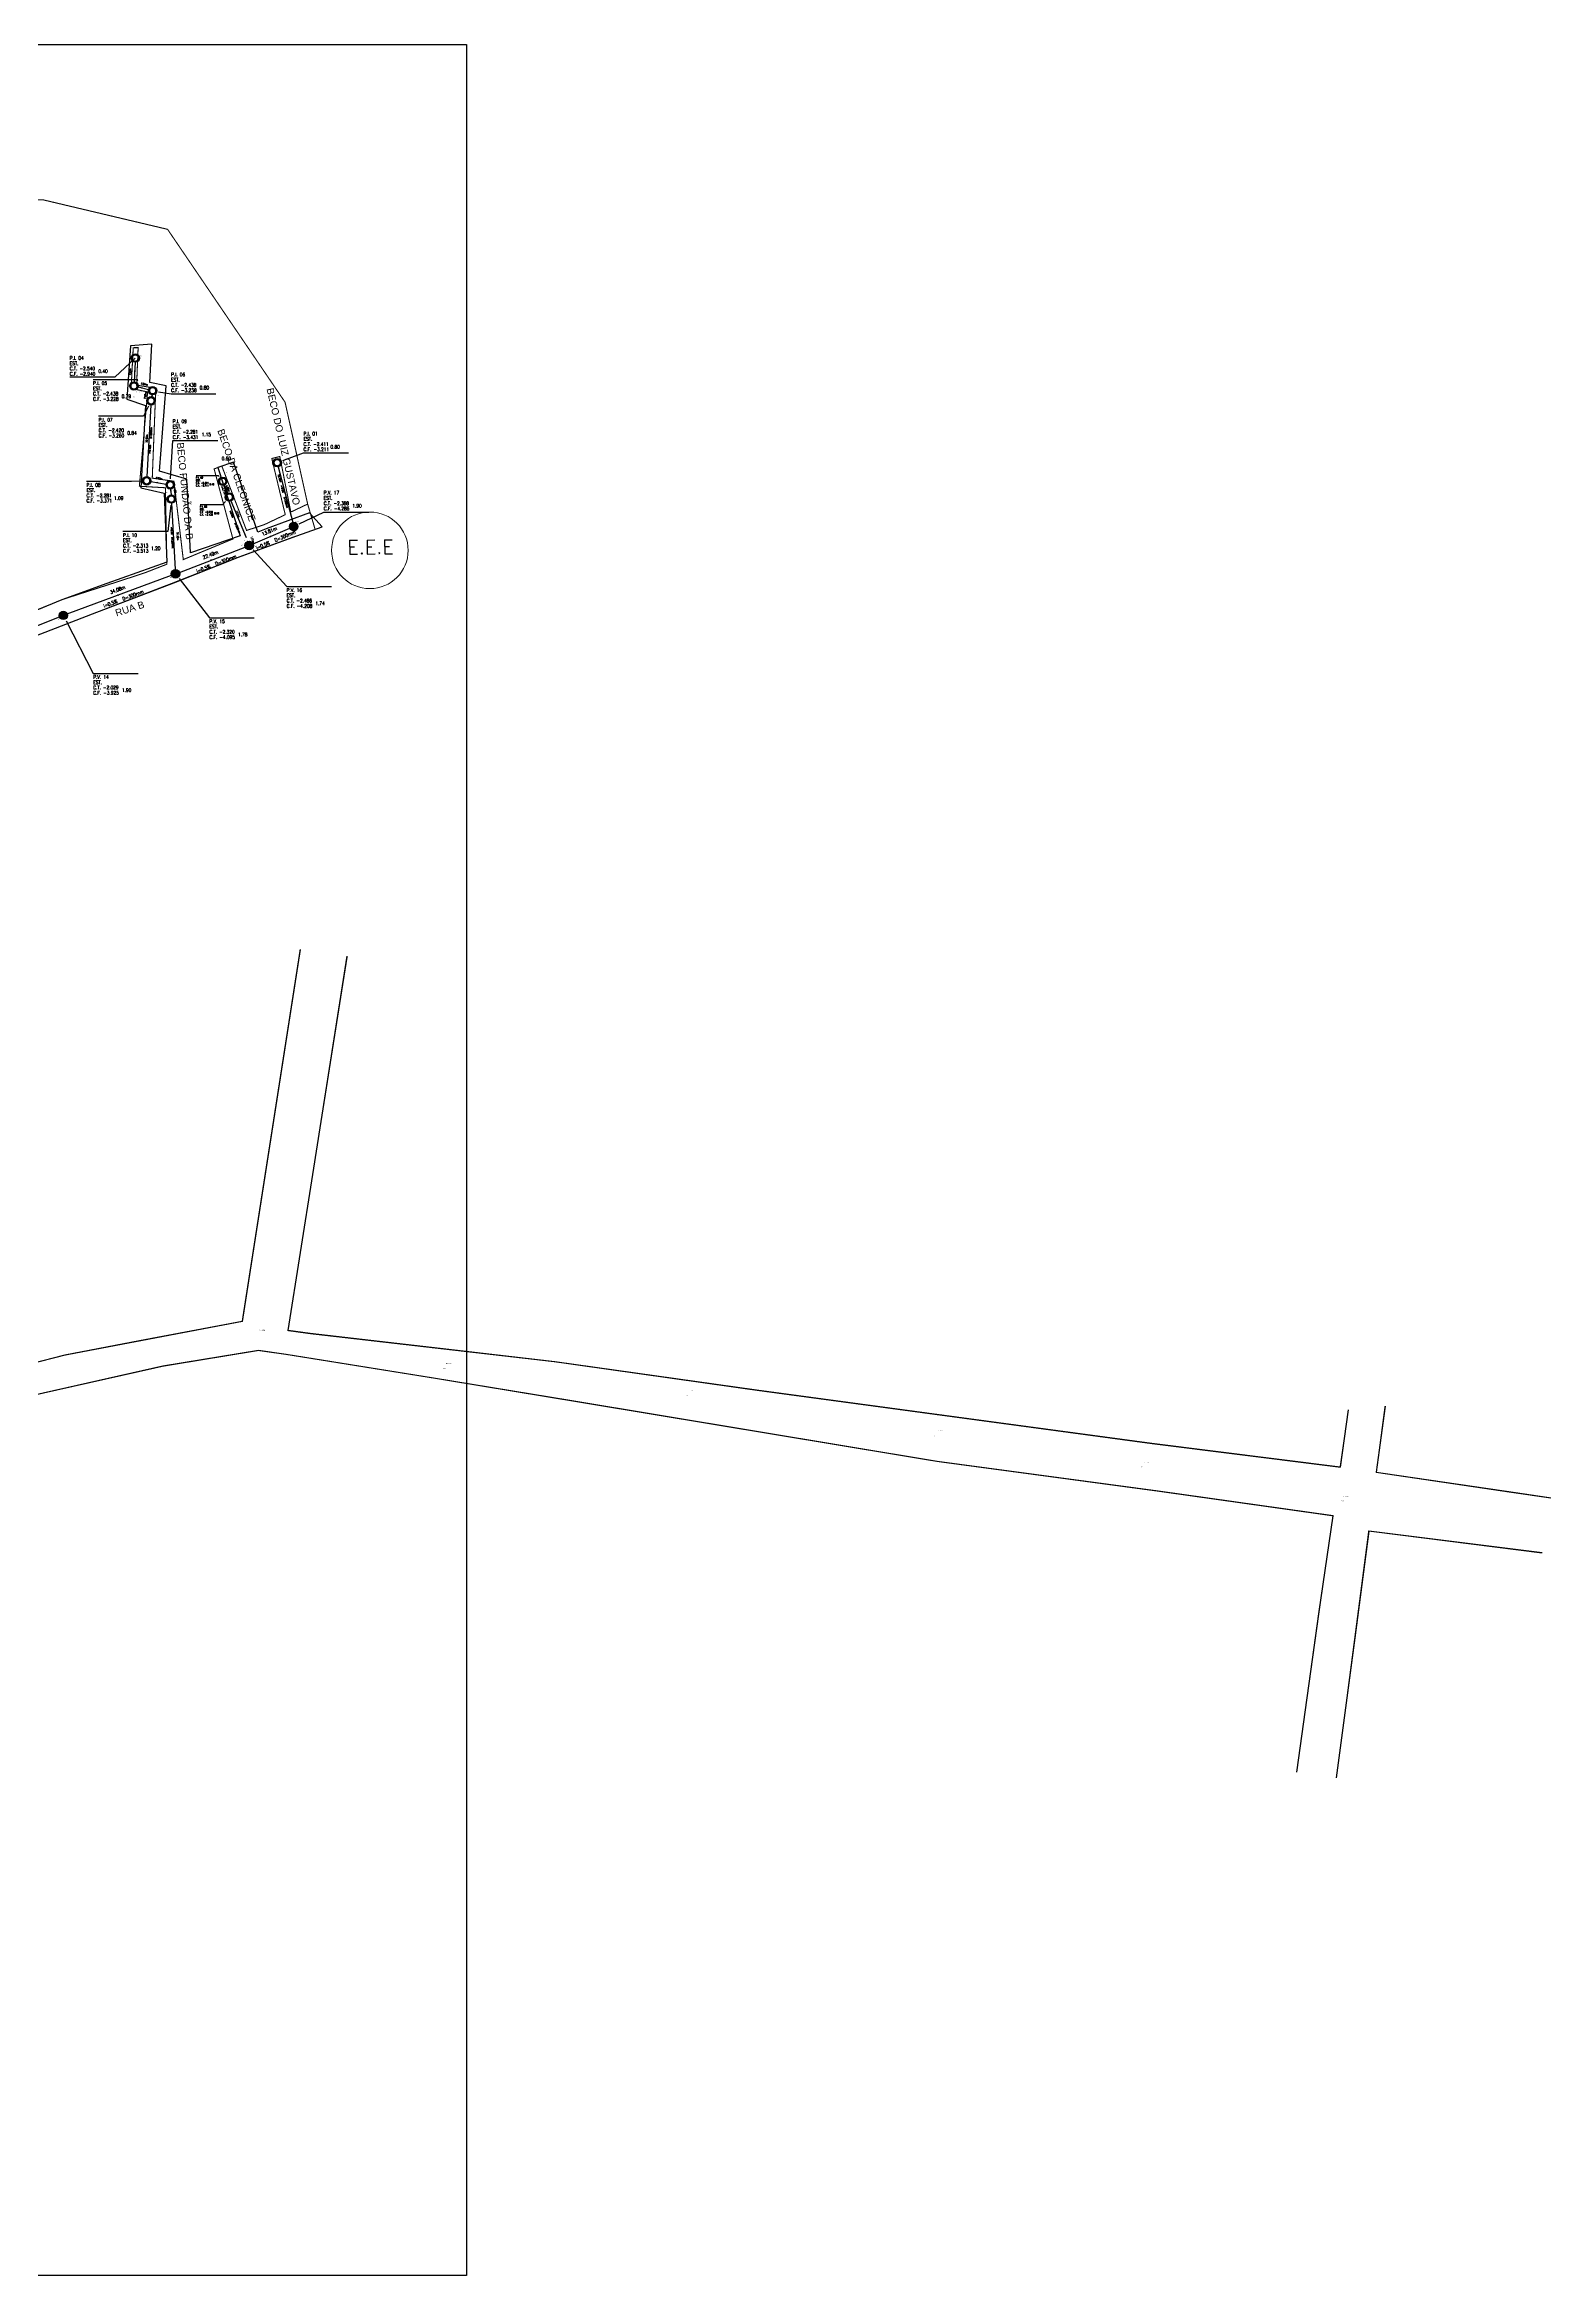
# Model space of a CAD drawing. Extents: x -44 to 14114764, y -20 to 289527804.
# Drawn here: x 358395 to 358824, y 7353371 to 7354006 of the extents above; entities that cross this region are included whole.
import ezdxf
from ezdxf.enums import TextEntityAlignment as Align

# ---------------------------------------------------------------- set-up
doc = ezdxf.new("R2010")
doc.units = 0
for name, color, linetype in [('0-quadras', 5, 'Continuous'), ('A_Alerta', 2, 'Continuous'), ('Heights', 7, 'Continuous'), ('Layer1', 5, 'Continuous'), ('PONTOS-CAIXAS_U', 1, 'Continuous'), ('PS_IND_COMPRIMENTO', 7, 'Continuous'), ('PS_IND_DIAMETRO', 7, 'Continuous'), ('PS_IND_FLUXO', 3, 'Continuous'), ('PS_IND_INCLINACAO', 7, 'Continuous'), ('PS_PONTOS_IDENTIFICACAO_LIN', 7, 'Continuous'), ('PS_PONTOS_IDENTIFICACAO_TXT', 7, 'Continuous'), ('QUADRA-DEF', 7, 'Continuous'), ('Survey.td2_Mark', 7, 'Continuous'), ('Survey.td2_point_desc_Mark', 7, 'Continuous'), ('TUBO_PVC', 1, 'Continuous'), ('TXT-LOGRAD', 3, 'Continuous')]:
    doc.layers.add(name, color=color, linetype=linetype)
doc.layers.get('0').off()
doc.layers.get('0').freeze()
doc.styles.add('CARIMBO', font='arial.ttf', dxfattribs={"height": 2})
doc.styles.add('ROMANS', font='ROMANS.shx', dxfattribs={"height": 2})
doc.styles.add('SABESP', font='ROMANS.shx', dxfattribs={"height": 2})
doc.styles.get("Standard").update_dxf_attribs({"font": 'times.ttf'})
picture_1 = doc.add_image_def('image1.tif', size_in_pixel=(37423, 27282))

# ---------------------------------------------------------------- blocks, each defined once
blk = doc.blocks.new('*U785', base_point=(9690.45, 9362.01))
at = {"const_width": 0.24, "flags": 128}
blk.add_lwpolyline([(9690.33, 9362.01, 1), (9690.57, 9362.01, 1)], format="xyb", close=True, dxfattribs=at)
blk.add_circle((9690.45, 9362.01), 0.24)
blk = doc.blocks.new('*U786', base_point=(9690.45, 9362.01))
at = {"const_width": 0.24, "flags": 128}
blk.add_lwpolyline([(9690.33, 9362.01, 1), (9690.57, 9362.01, 1)], format="xyb", close=True, dxfattribs=at)
blk.add_circle((9690.45, 9362.01), 0.24)
blk = doc.blocks.new('*U787', base_point=(9690.45, 9362.01))
at = {"const_width": 0.24, "flags": 128}
blk.add_lwpolyline([(9690.33, 9362.01, 1), (9690.57, 9362.01, 1)], format="xyb", close=True, dxfattribs=at)
blk.add_circle((9690.45, 9362.01), 0.24)
blk = doc.blocks.new('*U788', base_point=(9690.45, 9362.01))
at = {"const_width": 0.24, "flags": 128}
blk.add_lwpolyline([(9690.33, 9362.01, 1), (9690.57, 9362.01, 1)], format="xyb", close=True, dxfattribs=at)
blk.add_circle((9690.45, 9362.01), 0.24)
blk = doc.blocks.new('*U1154', base_point=(9679.18, 9377.79))
at = {"const_width": 0.1, "flags": 128}
blk.add_lwpolyline([(9678.99, 9377.79, 1), (9679.37, 9377.79, 1)], format="xyb", close=True, dxfattribs=at)
blk.add_circle((9679.18, 9377.79), 0.24)
blk = doc.blocks.new('*U1155', base_point=(9679.18, 9377.79))
at = {"const_width": 0.1, "flags": 128}
blk.add_lwpolyline([(9678.99, 9377.79, 1), (9679.37, 9377.79, 1)], format="xyb", close=True, dxfattribs=at)
blk.add_circle((9679.18, 9377.79), 0.24)
blk = doc.blocks.new('*U1156', base_point=(9679.18, 9377.79))
at = {"const_width": 0.1, "flags": 128}
blk.add_lwpolyline([(9678.99, 9377.79, 1), (9679.37, 9377.79, 1)], format="xyb", close=True, dxfattribs=at)
blk.add_circle((9679.18, 9377.79), 0.24)
blk = doc.blocks.new('*U1157', base_point=(9679.18, 9377.79))
at = {"const_width": 0.1, "flags": 128}
blk.add_lwpolyline([(9678.99, 9377.79, 1), (9679.37, 9377.79, 1)], format="xyb", close=True, dxfattribs=at)
blk.add_circle((9679.18, 9377.79), 0.24)
blk = doc.blocks.new('*U1158', base_point=(9679.18, 9377.79))
at = {"const_width": 0.1, "flags": 128}
blk.add_lwpolyline([(9678.99, 9377.79, 1), (9679.37, 9377.79, 1)], format="xyb", close=True, dxfattribs=at)
blk.add_circle((9679.18, 9377.79), 0.24)
blk = doc.blocks.new('*U1159', base_point=(9679.18, 9377.79))
at = {"const_width": 0.1, "flags": 128}
blk.add_lwpolyline([(9678.99, 9377.79, 1), (9679.37, 9377.79, 1)], format="xyb", close=True, dxfattribs=at)
blk.add_circle((9679.18, 9377.79), 0.24)
blk = doc.blocks.new('*U1160', base_point=(9679.18, 9377.79))
at = {"const_width": 0.1, "flags": 128}
blk.add_lwpolyline([(9678.99, 9377.79, 1), (9679.37, 9377.79, 1)], format="xyb", close=True, dxfattribs=at)
blk.add_circle((9679.18, 9377.79), 0.24)
blk = doc.blocks.new('*U1161', base_point=(9679.18, 9377.79))
at = {"const_width": 0.1, "flags": 128}
blk.add_lwpolyline([(9678.99, 9377.79, 1), (9679.37, 9377.79, 1)], format="xyb", close=True, dxfattribs=at)
blk.add_circle((9679.18, 9377.79), 0.24)
blk = doc.blocks.new('*U1162', base_point=(9679.18, 9377.79))
at = {"const_width": 0.1, "flags": 128}
blk.add_lwpolyline([(9678.99, 9377.79, 1), (9679.37, 9377.79, 1)], format="xyb", close=True, dxfattribs=at)
blk.add_circle((9679.18, 9377.79), 0.24)
blk = doc.blocks.new('*U1163', base_point=(9679.18, 9377.79))
at = {"const_width": 0.1, "flags": 128}
blk.add_lwpolyline([(9678.99, 9377.79, 1), (9679.37, 9377.79, 1)], format="xyb", close=True, dxfattribs=at)
blk.add_circle((9679.18, 9377.79), 0.24)

msp = doc.modelspace()

# ---------------------------------------------------------------- linework, layer by layer
at = {"layer": '0-quadras', "const_width": 0.3}
for points in [[(358469.747, 7353875.347), (358463.315, 7353904.355), (358429.833, 7353953.601), (358394.527, 7353961.963), (358350.072, 7353963.236), (358333.898, 7353922.639), (358326.807, 7353906.619), (358322.731, 7353899.764), (358333.606, 7353891.518), (358339.791, 7353879.073), (358351.061, 7353853.315), (358360.805, 7353832.234), (358396.858, 7353846.942)], [(358250.364, 7353781.765), (358268.489, 7353790.22), (358280.989, 7353795.757), (358305.301, 7353805.722), (358331.858, 7353815.17), (358345.154, 7353819.173), (358367.655, 7353827.309), (358386.165, 7353835.449), (358408.457, 7353844.073), (358431.578, 7353852.954), (358450.087, 7353860.24), (358465.34, 7353865.831), (358471.889, 7353868.103), (358469.747, 7353875.347), (358464.949, 7353873.07)], [(358467.602, 7353748.453), (358451.082, 7353642.547), (358421.823, 7353636.987), (358400.556, 7353632.946), (358379.059, 7353627.442), (358372.967, 7353625.147), (358351.308, 7353620.811), (358303.543, 7353611.25), (358262.999, 7353603.135), (358214.679, 7353592.805), (358173.592, 7353584.021), (358138.845, 7353587.125)], [(358766.282, 7353617.339), (358763.947, 7353601.003), (358710.269, 7353607.736), (358658.18, 7353614.765), (358597.627, 7353622.937), (358540.148, 7353631.058), (358507.493, 7353634.807), (358470.48, 7353639.056), (358464.162, 7353639.924), (358471.207, 7353684.43), (358481.037, 7353746.542)], [(358751.602, 7353514.182), (358757.985, 7353559.947), (358761.928, 7353587.17), (358712.143, 7353594.189), (358649.164, 7353602.659), (358544.485, 7353620.005), (358505.628, 7353626.414), (358463.627, 7353633.152), (358455.708, 7353634.263), (358428.514, 7353629.79), (358388.507, 7353620.811), (358379.081, 7353618.796), (358349.604, 7353613.425), (358318.404, 7353607.349), (358256.583, 7353593.28), (358220.56, 7353586.853), (358198.621, 7353582.473), (358177.899, 7353572.6), (358169.854, 7353568.275), (358151.359, 7353571.72)], [(358776.749, 7353618.4), (358774.248, 7353599.554), (358812.738, 7353593.934), (358824.005, 7353592.26)], [(358821.515, 7353576.58), (358772.087, 7353582.842), (358768.117, 7353552.413), (358762.868, 7353512.497)]]:
    msp.add_lwpolyline(points, dxfattribs=at)
at = {"layer": '0-quadras'}
msp.add_lwpolyline([(358396.858, 7353846.942, 0.3, 0.3, 0), (358399.727, 7353848.112, 0.3, 0.3, 0), (358415.581, 7353853.217, 0.3, 0.3, 0), (358423.419, 7353855.789, 0.3, 0.3, 0), (358429.627, 7353858.211, 0.3, 0.3, 0), (358429.232, 7353879.99, 0.3, 0.3, 0), (358421.793, 7353880.417, 0.3, 0.3, 0), (358424.148, 7353907.282, 0.3, 0.3, 0), (358419.441, 7353908.283, 0.3, 0.3, 0), (358420.047, 7353919.883, 0.3, 0.3, 0), (358421.443, 7353919.903, 0.3, 0.3, 0), (358421.01, 7353909.217, 0.3, 0.3, 0), (358426.485, 7353908.35, 0.3, 0.3, 0), (358425.469, 7353882.736, 0.3, 0.3, 0), (358431.647, 7353881.831, 0.3, 0.3, 0), (358434.309, 7353859.536, 0.3, 0.3, 0), (358448.458, 7353865.412, 0.3, 0.3, 0), (358443.093, 7353885.355, 0.3, 0.3, 0), (358445.292, 7353886.159, 0.3, 0.3, 0), (358452.343, 7353867.837, 0.3, 0.3, 0), (358457.311, 7353869.446, 0.3, 0.3, 0), (358463.363, 7353872.318, 0.3, 0.3, 0), (358459.535, 7353888.324, 0.3, 0.3, 0), (358461.814, 7353888.893, 0.3, 0.3, 0), (358464.949, 7353873.07, 0, 0, 0)], format="xyseb", dxfattribs=at)
at = {"layer": 'Layer1'}
for points in [[(358457.945, 7353868.335), (358455.546, 7353867.313), (358448.627, 7353887.293), (358444.181, 7353885.719), (358450.481, 7353866.306), (358436.319, 7353861.414), (358435.296, 7353882.415), (358427.523, 7353884.742), (358429.424, 7353909.044), (358424.779, 7353909.956), (358425.338, 7353920.916), (358419.227, 7353920.443), (358418.265, 7353905.245), (358423.538, 7353903.406), (358422.18, 7353880.006), (358428.888, 7353878.477), (358429.606, 7353858.792), (358421.051, 7353855.789), (358412.534, 7353852.726), (358399.727, 7353848.112), (358364.024, 7353833.333)], [(358250.364, 7353781.765), (358268.489, 7353790.22), (358280.989, 7353795.757), (358305.301, 7353805.722), (358331.858, 7353815.17), (358345.154, 7353819.173), (358367.655, 7353827.309), (358386.165, 7353835.449), (358408.457, 7353844.073), (358431.578, 7353852.954), (358450.087, 7353860.24), (358465.34, 7353865.831), (358473.869, 7353868.854), (358470.256, 7353872.888), (358457.945, 7353868.335)], [(358467.602, 7353748.453), (358451.082, 7353642.547), (358421.823, 7353636.987), (358400.556, 7353632.946), (358379.059, 7353627.442), (358372.967, 7353625.147), (358351.308, 7353620.811), (358303.543, 7353611.25), (358262.999, 7353603.135), (358214.679, 7353592.805), (358173.592, 7353584.021), (358138.845, 7353587.125)], [(358766.282, 7353617.339), (358763.947, 7353601.003), (358710.269, 7353607.736), (358658.18, 7353614.765), (358597.627, 7353622.937), (358540.148, 7353631.058), (358507.493, 7353634.807), (358470.48, 7353639.056), (358464.162, 7353639.924), (358471.207, 7353684.43), (358481.037, 7353746.542)], [(358751.602, 7353514.182), (358757.985, 7353559.947), (358761.928, 7353587.17), (358712.143, 7353594.189), (358649.164, 7353602.659), (358544.485, 7353620.005), (358505.628, 7353626.414), (358463.627, 7353633.152), (358455.708, 7353634.263), (358428.514, 7353629.79), (358388.507, 7353620.811), (358379.081, 7353618.796), (358349.604, 7353613.425), (358318.404, 7353607.349), (358256.583, 7353593.28), (358220.56, 7353586.853), (358198.621, 7353582.473), (358177.899, 7353572.6), (358169.854, 7353568.275), (358143.986, 7353573.093)], [(358776.749, 7353618.4), (358774.248, 7353599.554), (358812.738, 7353593.934), (358824.005, 7353592.26)], [(358821.515, 7353576.58), (358772.087, 7353582.842), (358768.117, 7353552.413), (358762.868, 7353512.497)]]:
    msp.add_lwpolyline(points, dxfattribs=at)
at = {"layer": 'PS_IND_FLUXO'}
for points in [[(358420.464, 7353913.454, 0.5, 0, 0), (358420.415, 7353912.455, 0, 0, 0)], [(358422.43, 7353908.434, 0.5, 0, 0), (358423.399, 7353908.19, 0, 0, 0)], [(358425.434, 7353906.687, 0.5, 0, 0), (358425.277, 7353905.699, 0, 0, 0)], [(358424.528, 7353893.859, 0.5, 0, 0), (358424.473, 7353892.861, 0, 0, 0)], [(358426.746, 7353881.479, 0.5, 0, 0), (358427.731, 7353881.31, 0, 0, 0)], [(358430.716, 7353879.292, 0.5, 0, 0), (358430.79, 7353878.294, 0, 0, 0)], [(358446.298, 7353880.041, 0.5, 0, 0), (358446.684, 7353879.119, 0, 0, 0)], [(358463.298, 7353878.518, 0.5, 0, 0), (358463.549, 7353877.55, 0, 0, 0)], [(358431.466, 7353866.618, 0.5, 0, 0), (358431.521, 7353865.62, 0, 0, 0)], [(358449.885, 7353871.475, 0.5, 0, 0), (358450.271, 7353870.552, 0, 0, 0)], [(358458.97, 7353866.045, 0.5, 0, 0), (358459.89, 7353866.437, 0, 0, 0)], [(358442.114, 7353859.322, 0.5, 0, 0), (358443.048, 7353859.681, 0, 0, 0)], [(358452.756, 7353864.489, 0.5, 0, 0), (358453.077, 7353863.542, 0, 0, 0)], [(358415.636, 7353849.376, 0.5, 0, 0), (358416.574, 7353849.724, 0, 0, 0)]]:
    msp.add_lwpolyline(points, format="xyseb", dxfattribs=at)
at = {"layer": 'PS_PONTOS_IDENTIFICACAO_LIN', "linetype": 'Continuous'}
for points in [[(358420.635, 7353916.924), (358414.757, 7353911.452), (358401.957, 7353911.452)], [(358421.155, 7353910.418), (358421.382, 7353910.775), (358408.582, 7353910.775)], [(358427.262, 7353907.356), (358430.83, 7353906.754), (358443.63, 7353906.754)], [(358424.384, 7353903.218), (358422.992, 7353900.353), (358410.192, 7353900.353)], [(358430.698, 7353882.512), (358431.314, 7353893.415), (358444.114, 7353893.415)], [(358462.659, 7353887.715), (358468.58, 7353889.917), (358481.38, 7353889.917)], [(358422.177, 7353881.903), (358419.542, 7353881.794), (358406.742, 7353881.794)], [(358444.504, 7353883.17), (358444.348, 7353883.37), (358437.948, 7353883.37)], [(358430.727, 7353875.08), (358429.93, 7353867.505), (358417.13, 7353867.505)], [(358446.32, 7353876.046), (358445.486, 7353875.085), (358439.086, 7353875.085)], [(358467.312, 7353869.684), (358474.341, 7353873.072), (358487.141, 7353873.072)], [(358454.225, 7353862.281), (358463.778, 7353851.829), (358476.578, 7353851.829)], [(358433.122, 7353854.124), (358441.752, 7353842.957), (358454.552, 7353842.957)], [(358400.906, 7353842.122), (358408.666, 7353827.088), (358421.466, 7353827.088)]]:
    msp.add_lwpolyline(points, dxfattribs=at)
at = {"layer": 'QUADRA-DEF', "linetype": 'Continuous', "lineweight": 0}
msp.add_circle((358487.477, 7353862.167), 10.91, dxfattribs=at)
at = {"layer": 'TUBO_PVC'}
for points in [[(358420.576, 7353915.727), (358420.302, 7353910.182)], [(358421.406, 7353908.692), (358424.423, 7353907.932)], [(358425.397, 7353906.454), (358425.314, 7353905.931)], [(358425.06, 7353903.55), (358423.94, 7353883.17)], [(358461.367, 7353885.962), (358465.48, 7353870.107)], [(358425.057, 7353881.769), (358429.42, 7353881.019)], [(358430.691, 7353879.62), (358430.815, 7353877.966)], [(358446.012, 7353880.724), (358446.97, 7353878.436)], [(358430.97, 7353875.573), (358432.017, 7353856.666)], [(358447.896, 7353876.224), (358452.26, 7353865.803)], [(358454.182, 7353864.005), (358464.678, 7353868.476)], [(358433.202, 7353855.899), (358451.96, 7353863.105)], [(358452.754, 7353864.495), (358453.079, 7353863.535)], [(358452.754, 7353864.495), (358453.079, 7353863.535)], [(358401.252, 7353844.049), (358430.958, 7353855.052)], [(358362.189, 7353828.603), (358399.012, 7353843.19)]]:
    msp.add_lwpolyline(points, dxfattribs=at)

# ---------------------------------------------------------------- block references
at = {"layer": 'PONTOS-CAIXAS_U', "xscale": 5, "yscale": 5, "zscale": 5}
for name, p in [('*U1156', (358420.635, 7353916.924)), ('*U1157', (358420.243, 7353908.985)), ('*U1158', (358425.126, 7353904.747)), ('*U1161', (358425.586, 7353907.639)), ('*U1163', (358461.066, 7353887.123)), ('*U1159', (358423.875, 7353881.973)), ('*U1162', (358430.602, 7353880.816)), ('*U1154', (358445.549, 7353881.83)), ('*U1160', (358430.904, 7353876.77)), ('*U1155', (358447.433, 7353877.33)), ('*U788', (358465.781, 7353868.946)), ('*U787', (358453.079, 7353863.535)), ('*U786', (358432.083, 7353855.468)), ('*U785', (358400.127, 7353843.632))]:
    msp.add_blockref(name, p, dxfattribs=at)

# ---------------------------------------------------------------- texts
at = {"layer": 'A_Alerta', "color": 0, "style": 'CARIMBO'}
for s, rotation, p in [('BECO DO LUIZ GUSTAVO', 282.988029, (358462.826, 7353891.743)), ('BECO FUNDÃO DA B', 275.536821, (358434.784, 7353879.05)), ('BECO DA CLEONICE', 289.274006, (358449.483, 7353883.592)), ('RUA B', 17.791383, (358419.056, 7353845.557))]:
    msp.add_text(s, height=2, rotation=rotation, dxfattribs=at).set_placement(p, align=Align.MIDDLE_CENTER)
at = {"layer": 'Heights', "color": 24}
for s, p in [(' H: -2.548m', (358421.166, 7353917.458, -2.548)), (' H: -2.4388m', (358420.72, 7353907.183, -2.439)), (' H: -2.4207m', (358425.638, 7353906.305, -2.421)), (' H: -2.281m', (358424.775, 7353881.495, -2.281)), (' H: -2.3136m', (358430.133, 7353879.996, -2.314)), (' H: -2.3113m', (358445.116, 7353884.205, -2.311)), (' H: -2.3882m', (358465.622, 7353870.292, -2.388)), (' H: -2.4666m', (358451.494, 7353864.943, -2.467)), (' H: -2.32m', (358431.164, 7353855.717, -2.32)), (' H: -2.0293m', (358399.103, 7353843.867, -2.029)), (' H: -1.5597m', (358456.015, 7353639.942, -1.56)), (' H: -1.5499m', (358509.052, 7353630.453, -1.55)), (' H: -1.5505m', (358577.974, 7353622.813, -1.551)), (' H: -1.5598m', (358648.943, 7353611.304, -1.56)), (' H: -1.5037m', (358707.826, 7353602.379, -1.504)), (' H: -1.6626m', (358764.881, 7353592.5, -1.663))]:
    msp.add_text(s, height=0.2, dxfattribs=at).set_placement(p)
at = {"layer": 'PS_IND_COMPRIMENTO', "style": 'ROMANS', "width": 0.8}
for s, height, rotation, p in [('7.95m', 0.5, 87.172216, (358419.191, 7353913.016)), ('5.51m', 0.5, 345.8591, (358423.22, 7353909.524)), ('2.93m', 0.5, 80.966806, (358423.494, 7353906.294)), ('22.81m', 0.5, 86.855052, (358423.91, 7353894.042)), ('6.83m', 0.5, 350.24323, (358427.45, 7353882.626)), ('4.06m', 0.5, 274.269889, (358432, 7353878.886)), ('4.88m', 0.5, 292.717969, (358447.041, 7353879.804)), ('18.78m', 0.5, 284.541368, (358461.751, 7353882.754)), ('13.2m', 0.5, 292.717969, (358449.85, 7353872.551)), ('21.33m', 0.5, 273.167047, (358432.742, 7353866.188)), ('13.81m', 1, 23.074135, (358458.842, 7353867.621)), ('22.49m', 1, 21.016688, (358442.043, 7353860.902)), ('1.71m', 0.5, 288.702238, (358454.026, 7353865.206)), ('34.08m', 1, 20.324786, (358415.584, 7353850.957))]:
    msp.add_text(s, height=height, rotation=rotation, dxfattribs=at).set_placement(p, align=Align.MIDDLE_CENTER)
at = {"layer": 'PS_IND_DIAMETRO', "style": 'ROMANS', "width": 0.8}
for s, height, rotation, p in [('D=200mm', 0.5, 86.855052, (358425.125, 7353895.601)), ('D=200mm', 0.5, 284.541368, (358463.567, 7353875.838)), ('D=200mm', 0.5, 292.717969, (358449.755, 7353868.548)), ('D=300mm', 1, 23.074135, (358463.284, 7353866.252)), ('D=200mm', 0.5, 273.167047, (358431.241, 7353864.357)), ('D=300mm', 1, 21.016688, (358446.433, 7353859.375)), ('D=300mm', 1, 20.324786, (358419.955, 7353849.377))]:
    msp.add_text(s, height=height, rotation=rotation, dxfattribs=at).set_placement(p, align=Align.MIDDLE_CENTER)
at = {"layer": 'PS_IND_INCLINACAO', "style": 'ROMANS', "width": 0.8}
for s, height, rotation, p in [('i=0.49%', 0.5, 86.855052, (358424.756, 7353890.98)), ('i=4.71%', 0.5, 292.717969, (358445.783, 7353879.301)), ('i=0.5%', 0.5, 284.541368, (358462.572, 7353879.642)), ('i=0.5%', 0.5, 292.717969, (358448.114, 7353872.468)), ('i=0.5%', 0.5, 273.167047, (358431.04, 7353867.711)), ('i=0.5%', 1, 23.074135, (358456.982, 7353863.567)), ('i=0.5%', 1, 21.016688, (358440.038, 7353856.918)), ('i=0.5%', 1, 20.324786, (358413.531, 7353846.997))]:
    msp.add_text(s, height=height, rotation=rotation, dxfattribs=at).set_placement(p, align=Align.MIDDLE_CENTER)
at = {"layer": 'PS_PONTOS_IDENTIFICACAO_TXT', "style": 'ROMANS', "width": 0.8}
for s, height, p in [('P.I. 04', 1, (358401.957, 7353916.452)), ('C.T. -2.540', 1, (358401.957, 7353913.452)), ('C.F. -2.940', 1, (358401.957, 7353911.952)), ('EST. ', 1, (358401.957, 7353914.952)), ('0.40', 1, (358410.119, 7353912.702)), ('P.I. 06', 1, (358430.83, 7353911.754)), ('EST. ', 1, (358430.83, 7353910.254)), ('C.T. -2.438', 1, (358408.582, 7353906.275)), ('C.F. -3.228', 1, (358408.582, 7353904.775)), ('P.I. 05', 1, (358408.582, 7353909.275)), ('EST. ', 1, (358408.582, 7353907.775)), ('0.79', 1, (358416.744, 7353905.525)), ('C.T. -2.438', 1, (358430.83, 7353908.754)), ('C.F. -3.238', 1, (358430.83, 7353907.254)), ('0.80', 1, (358438.992, 7353908.004)), ('P.I. 07', 1, (358410.192, 7353898.853)), ('EST. ', 1, (358410.192, 7353897.353)), ('P.I. 09', 1, (358431.314, 7353898.415)), ('EST. ', 1, (358431.314, 7353896.915)), ('C.T. -2.420', 1, (358410.192, 7353895.853)), ('C.F. -3.260', 1, (358410.192, 7353894.353)), ('0.84', 1, (358418.354, 7353895.103)), ('C.T. -2.281', 1, (358431.314, 7353895.415)), ('C.F. -3.431', 1, (358431.314, 7353893.915)), ('1.15', 1, (358439.514, 7353894.665)), ('C.T. -2.411', 1, (358468.58, 7353891.917)), ('P.I. 01', 1, (358468.58, 7353894.917)), ('EST. ', 1, (358468.58, 7353893.417)), ('0.80', 1, (358476.247, 7353891.167)), ('0.60', 1, (358445.249, 7353887.836)), ('C.F. -3.211', 1, (358468.58, 7353890.417)), ('P.I. 08', 1, (358406.742, 7353880.294)), ('EST. ', 1, (358406.742, 7353878.794)), ('C.T. -2.311', 0.5, (358437.948, 7353881.12)), ('C.F. -2.711', 0.5, (358437.948, 7353880.37)), ('P.I. 02', 0.5, (358437.948, 7353882.62)), ('EST. ', 0.5, (358437.948, 7353881.87)), ('0.40', 0.5, (358441.781, 7353880.745)), ('P.V. 17', 1, (358474.341, 7353878.072)), ('C.T. -2.281', 1, (358406.742, 7353877.294)), ('C.F. -3.371', 1, (358406.742, 7353875.794)), ('1.09', 1, (358414.561, 7353876.544)), ('C.T. -2.736', 0.5, (358439.086, 7353872.835)), ('C.F. -3.136', 0.5, (358439.086, 7353872.085)), ('P.I. 03', 0.5, (358439.086, 7353874.335)), ('EST. ', 0.5, (358439.086, 7353873.585)), ('0.40', 0.5, (358443.148, 7353872.46)), ('C.T. -2.388', 1, (358474.341, 7353875.072)), ('C.F. -4.286', 1, (358474.341, 7353873.572)), ('EST. ', 1, (358474.341, 7353876.572)), ('1.90', 1, (358482.503, 7353874.322)), ('P.I. 10', 1, (358417.13, 7353866.005)), ('C.T. -2.313', 1, (358417.13, 7353863.005)), ('C.F. -3.513', 1, (358417.13, 7353861.505)), ('EST. ', 1, (358417.13, 7353864.505)), ('1.20', 1, (358425.14, 7353862.255)), ('C.T. -2.466', 1, (358463.778, 7353847.329)), ('P.V. 16', 1, (358463.778, 7353850.329)), ('EST. ', 1, (358463.778, 7353848.829)), ('1.74', 1, (358471.94, 7353846.579)), ('P.V. 15', 1, (358441.752, 7353841.457)), ('EST. ', 1, (358441.752, 7353839.957)), ('C.F. -4.208', 1, (358463.778, 7353845.829)), ('C.T. -2.320', 1, (358441.752, 7353838.457)), ('C.F. -4.095', 1, (358441.752, 7353836.957)), ('1.78', 1, (358449.914, 7353837.707)), ('C.T. -2.029', 1, (358408.666, 7353822.588)), ('C.F. -3.925', 1, (358408.666, 7353821.088)), ('P.V. 14', 1, (358408.666, 7353825.588)), ('EST. ', 1, (358408.666, 7353824.088)), ('1.90', 1, (358416.828, 7353821.838))]:
    msp.add_text(s, height=height, dxfattribs=at).set_placement(p)
at = {"layer": 'Survey.td2_Mark'}
for s, p in [(' pt8', (358420.458, 7353916.067, -2.548)), (' pt7', (358420.011, 7353905.793, -2.439)), (' pt6', (358424.929, 7353904.915, -2.421)), (' pt5', (358424.066, 7353880.104, -2.281)), (' pt4', (358429.424, 7353878.605, -2.314)), (' pt2', (358444.407, 7353882.814, -2.311)), (' pt0', (358464.914, 7353868.902, -2.388)), (' pt1', (358450.785, 7353863.552, -2.467)), (' pt3', (358430.456, 7353854.326, -2.32)), (' pt9', (358398.394, 7353842.477, -2.029)), (' pt136', (358455.306, 7353638.551, -1.56)), (' pt137', (358508.343, 7353629.062, -1.55)), (' pt138', (358577.265, 7353621.422, -1.55)), (' pt139', (358648.234, 7353609.914, -1.56)), (' pt140', (358707.117, 7353600.989, -1.504)), (' PVEX', (358764.173, 7353591.11, -1.663))]:
    msp.add_text(s, height=0.2, dxfattribs=at).set_placement(p)
at = {"layer": 'Survey.td2_point_desc_Mark'}
msp.add_text('(sondar)', height=0.2, dxfattribs=at).set_placement((358764.173, 7353591.41, -1.663))
at = {"layer": 'TXT-LOGRAD', "lineweight": 0, "style": 'SABESP'}
msp.add_text('E.E.E', height=4, rotation=0.779321, dxfattribs=at).set_placement((358487.647, 7353863.109), align=Align.MIDDLE_CENTER)

# ---------------------------------------------------------------- pictures from other files: only their frames are drawn
at = {"layer": 'Heights'}
image = msp.add_image(picture_1, insert=(357643.42, 7353370.818), size_in_units=(871.577, 635.395), dxfattribs=dict(at, fade=70))
image.dxf.flags = 15

doc.saveas('drawing.dxf')
